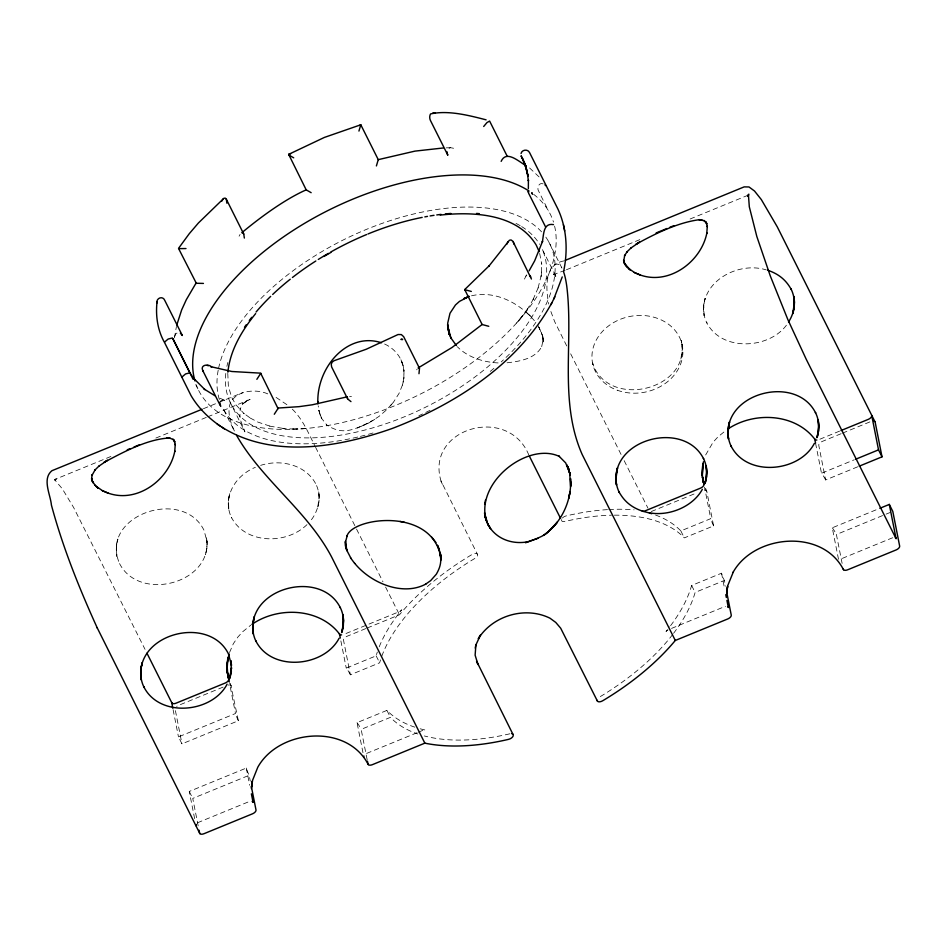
<?xml version="1.0" encoding="UTF-8"?>
<svg xmlns="http://www.w3.org/2000/svg" width="947" height="947" viewBox="0 0 947 947"><rect width="100%" height="100%" fill="white"/><g stroke="black" fill="none" stroke-linecap="round" stroke-linejoin="round"><path stroke-width="0.71" stroke-dasharray="4.74 3.55" d="M227.789 373.367L228.369 386.293L231.731 397.491L235.886 404.748L244.231 413.827L243.308 412.987L250.671 418.349L249.392 417.603L257.963 422.125L271.398 426.612L269.587 426.103L285.059 428.731L282.845 428.446L293.534 429.074L290.989 429.003L307.515 428.399L296.352 429.192M541.601 272.109L541.637 263.029L541.743 264.272L539.589 253.027M174.402 337.89L176.45 326.407M403.848 378.895L403.955 369.863L403.955 377.533L402.368 385.322L403.434 381.156M541.068 276.808L541.779 270.629M541.234 275.352L537.955 288.504L538.654 286.692L532.664 300.436L533.8 298.412L527.408 309.243L528.698 307.219L519.382 319.849L526.141 311.705M174.485 336.801L176.071 333.403L178.947 332.539M524.425 279.093L527.077 274.05M229.529 652.542L233.353 643.688L237.815 637.118L242.692 631.744L250.813 625.115M402.428 385.074L399.066 393.348L393.656 401.883M239.094 236.205L240.065 234.418M705.657 454.974L713.067 442.261L717.944 436.887L726.065 430.258M416.704 369.815L417.154 369.07M311.409 519.714C316.641 513.108 320.903 501.152 318.583 491.244L319.186 497.151L317.541 508.503C320.015 499.957 319.506 491.126 315.742 483.775L315.99 484.308C306.106 464.906 281.093 458.822 260.638 465.368M786.412 325.212C768.633 349.242 721.247 351.763 706.675 322.513L706.924 323.045C703.171 315.742 702.508 306.804 705.124 298.317L703.739 304.697L704.083 315.576C698.649 282.833 737.074 260.827 766.265 269.895M390.413 405.872L393.692 401.859L386.838 409.637L379.049 416.372L369.022 422.871L357.374 427.973L369.022 422.871M525.727 276.193L526.792 275.175M220.391 401.149L222.604 400.025L226.712 401.149M563.879 260.922C543.992 264.402 545.756 288.953 548.739 304.046M306.982 524.638C286.124 545.129 245.119 544.004 231.423 517.37L231.672 517.902C227.919 510.599 227.268 501.661 229.872 493.174L228.487 499.554L228.831 510.433C225.599 491.067 238.147 474.411 255.359 467.321M374.811 419.391C351.171 431.998 341.926 434.555 326.573 424.966L327.129 425.404L321.589 418.325L318.796 410.252L321.672 418.763L319.684 413.851L318.18 405.813M267.752 393.881C253.346 387.382 228.002 391.786 229.02 411.519A101.672 39.715 36.9 0 0 231.565 424.232L234.596 431.536L223.468 409.222M203.427 408.702L217.076 403.114M218.437 402.558L243 392.496M110.882 456.49L54.985 479.395L56.418 479.087L53.221 479.442L55.648 480.318L54.713 479.762L62.336 488.841L73.641 507.533L145.045 649.37M155.876 438.059L206.316 417.39M207.689 416.834L250.091 399.456L242.006 404.073L248.055 400.072L242.633 403.99L243.083 403.41L240.065 409.246L240.254 408.512L239.851 416.55L239.769 415.828L240.716 420.788L244.906 431.868L230.038 401.966M565.051 270.321L553.735 274.523L555.368 274.5L553.19 273.872L555.439 274.997L553.877 274.216M566.413 269.765L639.817 239.638M690.103 219.006L747.195 195.579M839.587 431.122L819.108 439.526A4.297 2.237 -26.6 0 1 818.338 439.787M223.101 687.096L178.592 705.349A4.273 2.225 -26.6 0 0 176.698 706.45M365.826 628.571L346.993 636.301A4.273 2.225 -26.6 0 0 343.512 640.148L350.366 674.809L379.64 662.805A173.798 90.805 -26.6 0 1 380.812 659.041M367.176 628.027L399.468 614.781A182.937 95.588 -26.6 0 1 472.091 554.469A4.273 2.225 -26.6 0 1 477.537 554.575L477.608 554.906A4.273 2.225 -26.6 0 1 475.205 558.221A173.798 90.805 -26.6 0 0 381.239 657.774M651.264 511.546L697.016 492.783M841.125 433.702L822.245 441.444A4.273 2.225 -26.6 0 0 818.764 445.291L825.618 479.951L857.84 466.741M842.475 433.146L870.802 421.533M230.417 683.332L238.36 720.738L181.966 743.857L178.474 736.884L235.507 713.505L229.565 683.462M350.39 674.809A60.987 51.469 -11.2 0 0 346.259 668.085L376.148 655.833A173.798 90.805 -26.6 0 1 377.332 652.021M655.513 515.026A173.798 90.805 -26.6 0 1 680.846 530.912L710.759 518.648L704.532 487.172M825.642 479.951A60.987 51.469 -11.2 0 0 821.511 473.24L854.087 459.875M614.331 515.168A173.798 90.805 -26.6 0 1 684.338 537.884L713.612 525.881L706.758 491.221L705.113 487.113M194.632 818.634L189.258 791.443L246.291 768.064A60.987 51.469 -11.2 0 0 249.144 775.297L250.292 781.074M362.973 752.699L357.031 722.656L386.932 710.392A173.798 90.805 -26.6 0 0 414.786 727.154M670.594 625.671A173.798 90.805 -26.6 0 0 691.63 585.471L721.543 573.207A60.987 51.469 -11.2 0 0 724.396 580.44L725.544 586.217M838.497 559.275L832.283 527.799L878.449 508.87M198.172 825.855L192.75 798.416L249.144 775.297M367.152 759.695L361.15 729.368L390.424 717.364A173.798 90.805 -26.6 0 0 417.876 733.996M673.577 633.306A173.798 90.805 -26.6 0 0 695.122 592.443L724.396 580.44M842.12 563.394L836.402 534.51L884.747 514.695M886.084 514.138L891.458 511.936M417.047 732.741L367.329 753.125A4.297 2.237 -26.6 0 0 365.862 753.919M418.385 732.197L422.421 730.539A4.273 2.225 -26.6 0 1 425.523 730.101A173.798 90.805 -26.6 0 1 417.378 727.983M671.518 628.406L723.922 606.92A4.297 2.237 -26.6 0 1 725.461 606.471M554.326 264.852C557.156 262.733 560.387 265.101 561.713 267.741M471.523 295.795C495.731 290.007 521.11 303.786 535.694 322.335M453.577 148.265L450.464 147.685L448.049 148.786A4.569 2.604 88.6 0 0 447.588 149.709M507.059 362.784C522.59 361.162 535.836 357.765 541.944 346.294L541.601 347.04L543.164 339.677L543.093 342.021L542.643 335.818L543.045 338.103L543.282 340.849L542.418 335.191L538.938 327.153M446.144 147.862L450.464 147.685M349.561 396.355L351.467 396.568M498.122 362.938C483.278 362.192 467.676 357.279 457.33 346.732M543.116 183.825C538.559 182.073 536.464 188.489 538.879 191.614L548.502 210.897M219.893 398.273L225.753 400.628M384.6 344.021C394.047 348.283 401.421 356.676 403.659 367.72L400.688 359.079L402.866 364.595M276.086 397.409L289.001 406.097M554.741 274.642L553.782 273.79L556.682 277.862L542.075 248.907A173.798 90.805 -26.6 0 1 399.61 418.716A173.798 90.805 -26.6 0 1 225.836 373.035M529.586 167.974L539.908 177.693M526.792 312.711L531.598 317.434M292.315 409.175C302.851 419.332 308.438 433.17 314.925 445.966M529.326 314.795L531.516 317.198M539.092 327.449L542.678 336.221L538.026 325.543M548.644 241.639L562.009 268.25M680.846 530.912L684.338 537.884M691.63 585.471L695.122 592.443M566.708 345.915L554.646 321.578L550.479 310.462M570.674 353.823L621.528 455.377M624.168 460.656L647.937 508.137M442.403 484.367L440.994 480.981L477.324 554.102M315.588 447.28L355.883 527.739M356.534 529.053L382.955 581.813M385.595 587.093L399.468 614.781M376.148 655.833L379.64 662.805M386.932 710.392L390.424 717.364M189.258 791.443L192.75 798.416M528.852 455.093C508.16 404.097 424.812 428.458 441.089 481.277M195.757 384.6L198.385 389.88M403.41 366.749L404.168 374.657M815.556 443.196L821.499 473.24M681.733 343.063L681.224 340.494L682.432 348.212L680.786 359.576L682.171 353.195L681.828 342.317C689.499 388.471 614.319 408.027 594.669 368.442L592.609 362.997L593.118 365.554M721.543 573.207L724.644 588.939M340.873 640.918L346.247 668.097M246.291 768.064L249.677 785.229M175.408 710.641L181.966 743.857M173.1 709.705L178.474 736.884M668.014 629.897A4.273 2.225 -26.6 0 0 666.037 631.483A173.798 90.805 -26.6 0 0 669.707 626.843M379.214 646.86A173.798 90.805 -26.6 0 1 401.753 609.821A4.273 2.225 -26.6 0 1 398.947 611.798L343.868 634.383A4.297 2.237 -26.6 0 1 343.086 634.644M892.761 537.778A4.273 2.225 -26.6 0 0 891.731 538.121L842.581 558.268A4.297 2.237 -26.6 0 0 839.918 560.068M197.627 823.038A4.273 2.225 -26.6 0 1 199.521 821.925L248.67 801.778A4.297 2.237 -26.6 0 1 250.931 801.257M357.043 722.644A60.987 51.469 -11.2 0 1 361.174 729.368M545.839 237.152A182.937 95.588 -26.6 0 1 501.235 361.908M493.884 368.359A182.937 95.588 -26.6 0 1 489.516 371.982M430.033 410.311A182.937 95.588 -26.6 0 1 418.894 415.697M372.988 432.992A182.937 95.588 -26.6 0 1 359.114 436.709M357.729 437.041A182.937 95.588 -26.6 0 1 222.249 406.89M219.349 399.516A182.937 95.588 -26.6 0 1 218.26 369.875M218.52 368.572A182.937 95.588 -26.6 0 1 364.713 230.109A182.937 95.588 -26.6 0 1 542.548 232.95M607.477 509.628A182.937 95.588 -26.6 0 0 566.128 515.914A4.273 2.225 -26.6 0 0 562.163 518.317M608.838 509.545A182.937 95.588 -26.6 0 1 634.088 509.841M561.547 519.572A4.273 2.225 -26.6 0 0 561.547 520.128L561.607 520.459A4.273 2.225 -26.6 0 0 564.85 521.466A173.798 90.805 -26.6 0 1 611.431 515.204M672.701 634.454A173.798 90.805 -26.6 0 1 599.558 697.028A4.273 2.225 -26.6 0 0 597.971 698.318M509.912 733.783A173.798 90.805 -26.6 0 1 424.351 735.949M226.901 366.347A173.798 90.805 -26.6 0 1 227.801 362.512M516.008 223.409A173.798 90.805 -26.6 0 1 520.436 225.824M521.667 226.57A173.798 90.805 -26.6 0 1 527.42 230.606M528.485 231.47A173.798 90.805 -26.6 0 1 539.672 244.362M832.295 527.799A60.987 51.469 -11.2 0 1 836.426 534.51M713.612 525.881A60.987 51.469 -11.2 0 1 710.759 518.648M704.414 490.073A4.273 2.225 -26.6 0 1 706.758 491.221M238.36 720.738A60.987 51.469 -11.2 0 1 235.507 713.505M228.18 685.095A4.273 2.225 -26.6 0 1 231.506 686.078M533.599 194.277A196.668 102.761 -26.6 0 1 553.486 222.095M554.587 226.084A196.668 102.761 -26.6 0 1 404.416 401.611A196.668 102.761 -26.6 0 1 196.23 384.873M116.481 545.472L116.824 556.363L116.481 545.472L117.866 539.092L116.481 545.472M207.062 541.637L206.92 548.053L205.535 554.433L206.92 548.053L206.576 537.174C214.247 583.328 139.067 602.884 119.417 563.299L119.665 563.82C98.571 515.89 182.499 486.604 203.984 530.225L207.062 541.637M521.146 317.707L516.186 323.507L521.146 317.707M543.093 339.014L542.595 335.783L543.128 340.08L543.093 339.014M617.219 390.2A45.74 38.602 -11.2 0 0 682.823 349.348A45.74 38.602 -11.2 0 0 612.236 323.389A45.74 38.602 -11.2 0 0 617.219 390.2"/><path stroke-width="1.42" d="M528.343 188.69L528.414 179.906L528.414 180.901L526.852 169.963L521.939 157.249L525.194 164.648L528.047 176M702.26 475.619L703.017 463.722L702.26 475.619L703.278 482.437M570.721 481.798L570.639 486.569L569.597 472.364L570.189 475.193L568.543 468.848L566.933 465.001L569.727 473.062L565.69 462.917L558.908 456.075L559.499 456.513C528.201 441.515 475.063 482.011 486.296 520.826M244.35 238.064L243.758 234.063L226.321 199.225L225.268 198.124L223.871 198.302L198.408 222.995L189.222 233.755L178.51 248.386L196.443 283.496M226.889 203.214L226.321 199.225M231.482 665.445L230.997 660.722L231.34 671.612L229.967 677.993L231.542 667.872M219.787 402.487L220.734 406.405M156.942 303.028C156.018 297.914 163.073 295.393 164.885 300.637L182.345 335.498L180.344 333.143M475.216 648.091L475.927 644.623L475.122 655.17L477.998 664.534L476.542 661.113L512.919 734.268M231.518 667.824L229.624 678.502M157.024 301.939C155.486 315.836 157.593 330.349 164.589 342.601L191.081 395.668C198.195 407.755 208.387 417.899 219.882 425.854M570.674 485.053L570.532 478.566C571.787 498.264 563.548 518.483 548.585 531.421C545.283 537.73 505.852 548.893 537.979 538.322M227.907 372.195C229.991 350.662 241.568 330.988 255.643 313.599M251.393 788.567L252.304 781.18L251.488 787.099L252.624 780.174L257.785 767.248C278.832 729.297 346.945 723.034 368.253 764.56M726.633 593.71L727.556 586.323L726.74 592.242L727.876 585.317L733.298 571.988M553.462 224.617C542.986 222.675 543.862 234.903 542.3 242.124L542.595 241.26L534.664 260.839L529.101 270.842M703.455 461.757C701.585 469.179 701.987 476.957 703.964 484.308A4.297 2.237 -26.6 0 1 700.449 488.167L645.369 510.764A4.273 2.225 -26.6 0 1 642.255 511.202A173.798 90.805 -26.6 0 1 651.714 513.724M484.971 502.727L484.663 504.42L485.456 500.158M563.666 271.233C568.011 250.493 566.874 228.026 557.747 208.695L529.527 152.514C527.81 148.904 521.88 149.543 521.039 153.509M488.77 326.301L482.141 324.525L464.717 289.581L489.374 265.598L488.972 266.06L509.391 240.266L511.049 239.946L512.883 241.26L531.433 279.022M176.793 324.999L181.658 309.918L186.31 299.714L195.958 283.248L203.439 283.425M347.324 397.302L347.738 399.018L350.958 401.611M341.63 632.584L343.347 625.683L343.003 614.804L343.619 620.711L341.974 632.063C344.436 623.517 343.927 614.674 340.162 607.335L340.411 607.867C320.784 568.153 245.533 588.004 253.263 633.993L252.648 628.086L254.293 616.734C251.819 625.28 252.328 634.111 256.092 641.462L255.844 640.93C271.54 672.204 323.992 667.185 339.097 638.278M704.876 483.645L706.592 476.755L706.249 465.865L706.853 471.772L705.207 483.124C707.681 474.577 707.172 465.746 703.408 458.407L703.657 458.928C684.03 419.225 608.779 439.077 616.497 485.053L615.893 479.158L617.539 467.794C615.065 476.353 615.574 485.184 619.338 492.523L619.089 492.002C624.618 502.028 632.3 507.781 642.741 511.226M816.882 437.727L818.599 430.826L818.255 419.947L818.859 425.854L817.225 437.206C819.688 428.66 819.179 419.817 815.414 412.478L815.663 413.01C796.036 373.296 720.785 393.147 728.503 439.136L727.9 433.229L729.545 421.877C727.071 430.423 727.58 439.254 731.344 446.605L731.096 446.073C746.792 477.347 799.244 472.328 814.349 443.421M418.976 373.71L419.497 368.312L403.659 336.67L401.339 334.575L398.048 334.528L366.24 349.242L334.007 360.736L332.137 362.168L331.237 364.275L331.628 366.927L347.513 398.651M748.817 194.111L748.177 196.218L748.45 195.177L749.314 206.801L756.819 236.478L770.278 275.908L787.845 319.565L806.217 359.244L895.85 538.227M562.234 276.926L553.853 298.861M229.079 653.904L226.984 664.687L228.038 677.294M507.012 244.006L507.841 241.959M475.856 644.978L480.508 635.07L478.271 638.716C493.079 615.372 525.443 606.033 549.994 618.202L555.782 622.451L560.695 628.216L597.439 701.147M260.78 373.461L278.075 408.666M358.937 131.077L360.795 124.779L324.371 137.433L288.657 154.361L306.189 189.85L311.161 192.691M376.397 165.938L378.255 159.652L360.795 124.779M221.657 201.273L223.22 198.811M217.23 424.055C268.628 459.851 337.416 447.884 392.603 428.328C456.194 403.872 518.352 363.731 551.912 302.709M550.917 304.697L554.871 296.802M164.648 342.009L168.14 339.05L172.283 338.02M182.108 376.882L185.6 373.923L189.743 372.881M256.862 379.333L260.851 373.165L231.814 371.496L210.814 366.667L211.678 366.939C208.529 363.636 199.912 364.678 202.753 370.537L220.237 405.47M274.287 414.253L278.311 408.027L299.086 406.654L312.214 404.807L347.336 396.805M483.692 126.484L486.971 122.577L489.611 121.05L507.13 156.101M501.152 161.357C506.491 149.519 519.11 161.996 526.272 165.761M227.091 684.196C211.986 713.103 159.534 718.122 143.837 686.859L144.086 687.38C140.345 680.076 139.683 671.151 142.287 662.651L140.902 669.032L141.245 679.91C133.574 633.756 208.754 614.201 228.405 653.785L231.482 665.196M788.52 322.004C793.503 314.558 795.504 305.206 793.835 296.387L794.438 302.294L792.793 313.646C795.267 305.1 794.758 296.269 790.994 288.918L791.242 289.451C785.714 279.424 778.032 273.671 767.591 270.215M702.343 489.339C693.038 506.385 669.636 516.529 649.393 512.824M733.037 572.39C754.084 534.439 822.197 528.177 843.505 569.703M359.836 125.466L360.487 124.767M553.261 526.982L557.392 522.093L548.443 531.527M748.26 195.058L747.479 195.84L748.568 194.81M99.056 465.995L94.83 470.15L95.197 469.676L91.942 475.477L92.072 474.778L91.681 479.123L91.658 478.413L92.901 482.745L91.539 478.685L92.025 480.603L95.079 485.302M631.093 247.865L626.867 252.009L627.234 251.535L624.487 255.797L624.76 255.181L623.718 260.981L623.682 260.271L624.925 264.604L623.576 260.543L624.061 262.461L626.926 267.078L624.499 263.503L630.572 270.191L628.074 268.155L634.821 272.712L639.841 274.843C669.067 285.615 701.325 261.644 706.9 232.832L706.77 233.424L707.302 226.144L707.338 226.83L705.989 221.823L706.936 223.883L703.988 220.473L704.627 220.805L698.874 219.645L701.952 219.834L701.289 219.787M241.757 232.773C261.029 216.745 285.201 199.154 306.189 189.85M482.212 324.43L452.05 347.478L418.112 367.969M98.808 466.22L107.508 460.254L103.992 462.408C124.341 451.601 147.696 438.97 169.915 437.964L166.85 437.786L167.465 437.822M630.844 248.078L639.545 242.112L636.029 244.267C655.549 233.424 678.395 222.367 699.502 219.68M543.471 535.233L548.585 531.421M251.914 624.369C278.525 605.962 319.979 608.128 339.618 634.17M728.267 428.766C754.889 411.176 795.504 413.614 814.87 439.313M425.534 584.216L430.636 580.653L436.33 574.202C440.391 567.146 441.385 562.293 440.485 554.22L440.829 560.174L440.177 552.74M323.981 256.448L330.917 252.411M425.961 584.003C403.091 596.456 370.964 583.364 354.616 563.24M288.776 154.207L290.575 153.864M468.765 296.518L463.639 298.719L469.167 296.352L459.461 301.406L455.471 304.97L449.991 313.279L447.718 323.116L447.931 328.408L449.505 334.705L447.564 324.714L449.576 334.717M565.252 260.366L744.141 186.89L749.006 186.961L754.499 191.01L761.329 199.58L777.262 226.842L874.91 421.64M202.054 409.258L51.931 470.706C41.869 478.862 50.511 494.701 51.41 505.059C62.739 547.295 79.134 588.016 97.186 627.778L97.34 628.133M127.241 449.789L129.976 448.677M134.06 446.996L139.517 444.759M656.129 232.95L666.996 228.487M669.718 227.375L673.791 225.694M840.96 430.565L868.257 419.379A4.273 2.225 -26.6 0 0 871.737 415.52L878.52 449.861L882.012 456.833L859.189 466.196M855.437 459.319L878.52 449.861M879.799 508.314L889.304 504.42L892.796 511.392L899.65 546.052A4.273 2.225 -26.6 0 1 896.17 549.911L847.624 569.81A4.273 2.225 -26.6 0 1 843.256 569.171M511.735 733.676A4.273 2.225 -26.6 0 1 513.156 734.789L513.227 735.121A4.273 2.225 -26.6 0 1 508.634 739.335A182.949 95.588 -26.6 0 1 424.836 743.158L372.372 764.667A4.273 2.225 -26.6 0 1 368.004 764.028L367.436 761.139M597.166 700.342L597.226 700.673A4.273 2.225 -26.6 0 0 602.671 700.78A182.949 95.588 -26.6 0 0 675.294 640.468L727.769 618.947A4.273 2.225 -26.6 0 0 731.25 615.1L726.68 591.993M378.255 159.652L414.975 151.118L443.267 147.981M464.717 289.581L465.344 289.522M418.586 367.708L419.367 368.028M486.095 119.831C468.587 115.321 448.286 110.053 430.589 113.912A4.569 2.604 88.6 0 0 430.388 120.364L447.848 155.225A4.569 2.604 88.6 0 1 447.185 151.922M440.166 215.099C475.051 211.228 517.701 214.401 536.18 245.013L539.198 251.665M526.236 542.063C510.386 544.442 494.701 537.92 487.61 523.75L490.617 528.686L487.823 524.247M433.004 112.811L435.087 113.06M185.991 248.552L178.959 248.623M471.31 291.439L464.693 289.675M439.077 548.929L437.49 545.235L440.367 553.368L441.03 559.192C434.282 506.396 351.55 517.026 346.874 536.393L347.218 535.659L345.371 542.489L345.584 546.419L345.43 541.305L346.791 550.278L351.041 558.458M400.048 521.43L404.44 522.33M169.253 437.928L173.526 439.68L172.958 439.195L174.911 442.024L173.952 439.953L175.302 444.972L175.266 444.285L174.733 451.565L174.864 450.973C169.288 479.786 137.031 503.757 107.816 492.985L102.785 490.854L96.038 486.296L98.547 488.332L98.05 487.93M381.499 342.79C347.656 331.486 316.89 367.14 317.837 402.226L317.801 401.516L317.967 403.86M293.712 157.818L288.728 154.988M207.298 365.388L208.316 365.779M634.265 272.499L640.338 275.056M102.24 490.641L108.301 493.198M215.123 395.834L204.114 389.039L204.907 389.631L193.093 377.77M221.764 427.097L224.38 428.873M98.547 488.332L94.807 484.971M243 233.14L243.758 234.063M544.975 184.89L545.756 185.636M529.704 275.411L530.841 276.998M456.395 345.619L451.032 338.091M354.675 563.441L350.497 557.771M431.868 537.269L435.928 542.536M194.372 379.51L190.158 373.248L172.697 338.375L193.117 379.321M236.584 435.395C262.319 480.472 307.538 511.049 331.722 557.191L424.848 743.158M202.753 370.537L203.238 371.473M560.577 518.435L529.491 456.383M528.568 193.141L545.508 226.783M675.294 640.468L582.18 454.501C558.825 401.67 573.622 342.423 566.827 286.752A101.672 19.118 -83.6 0 0 564.305 274.097L563.512 271.623M146.963 653.205L171.94 703.076M199.853 833.609L97.186 627.778M521.418 156.74L521.11 155.77L524.567 163.144L527.988 175.704M513.369 242.136L513.972 244.148M568.46 468.41L568.827 469.44L567.845 466.67M485.266 517.346L486.32 520.72L484.521 512.836L487.894 524.567L485.113 516.577M172.816 708.273L171.691 702.544A4.273 2.225 -26.6 0 0 176.047 703.183L225.197 683.036A4.297 2.237 -26.6 0 0 228.724 679.153L227.221 672.05L226.984 664.687L227.943 657.336L227.008 670.476L229.281 682.029M227.244 672.015L228.712 679.165M564.672 230.938L563.429 224.688M882.012 456.833L875.158 422.173A4.273 2.225 -26.6 0 0 873.702 421.06M889.304 504.42L896.099 538.76A4.273 2.225 -26.6 0 0 895.353 537.849M815.556 443.196L814.704 438.899A4.297 2.237 -26.6 0 0 816.847 440.047M725.781 594.669L726.349 597.533M726.917 600.386L728.326 607.548A4.297 2.237 -26.6 0 0 727.852 606.802M340.304 638.053L339.452 633.756A4.297 2.237 -26.6 0 0 341.595 634.904M251.429 786.85L255.998 809.957A4.273 2.225 -26.6 0 1 252.518 813.804L203.972 833.715A4.273 2.225 -26.6 0 1 199.604 833.076L199.036 830.188M251.381 793.811L253.074 802.405A4.297 2.237 -26.6 0 0 252.151 801.422M363.802 756.996A4.297 2.237 -26.6 0 1 363.944 756.014M244.492 327.236A173.798 90.805 -26.6 0 1 246.137 324.857M249.31 320.477A173.798 90.805 -26.6 0 1 251.748 317.304M256.057 312.025A173.798 90.805 -26.6 0 1 270.664 296.399M272.677 294.458A173.798 90.805 -26.6 0 1 290.232 279.235M292.434 277.495A173.798 90.805 -26.6 0 1 315.836 260.993M318.299 259.442A173.798 90.805 -26.6 0 1 328.337 253.405M330.894 251.949A173.798 90.805 -26.6 0 1 366.619 234.525M367.981 233.968A173.798 90.805 -26.6 0 1 422.184 217.396M424.836 216.875A173.798 90.805 -26.6 0 1 427.476 216.39M430.104 215.94A173.798 90.805 -26.6 0 1 434.022 215.324M436.768 214.933A173.798 90.805 -26.6 0 1 441.053 214.377M445.303 213.927A173.798 90.805 -26.6 0 1 450.902 213.454M476.53 213.418A173.798 90.805 -26.6 0 1 479.324 213.667M196.053 825.784A4.273 2.225 -26.6 0 1 196.349 824.446M194.952 380.954A196.668 102.761 -26.6 0 1 311.042 219.574A196.668 102.761 -26.6 0 1 529.089 191.081M570.094 491.552L568.78 498.134L570.094 491.552M401.978 339.346L400.889 339.393L402.664 339.523L401.978 339.346M532.356 193.91L531.918 192.916L532.356 193.91M451.092 338.41L447.789 327.023L449.079 333.652L451.092 338.41M528.497 192.501L528.177 191.554L528.497 192.501M346.874 550.527L345.833 547.07L346.874 550.527M704.023 484.367L702.473 477.193L703.964 484.308"/></g></svg>
